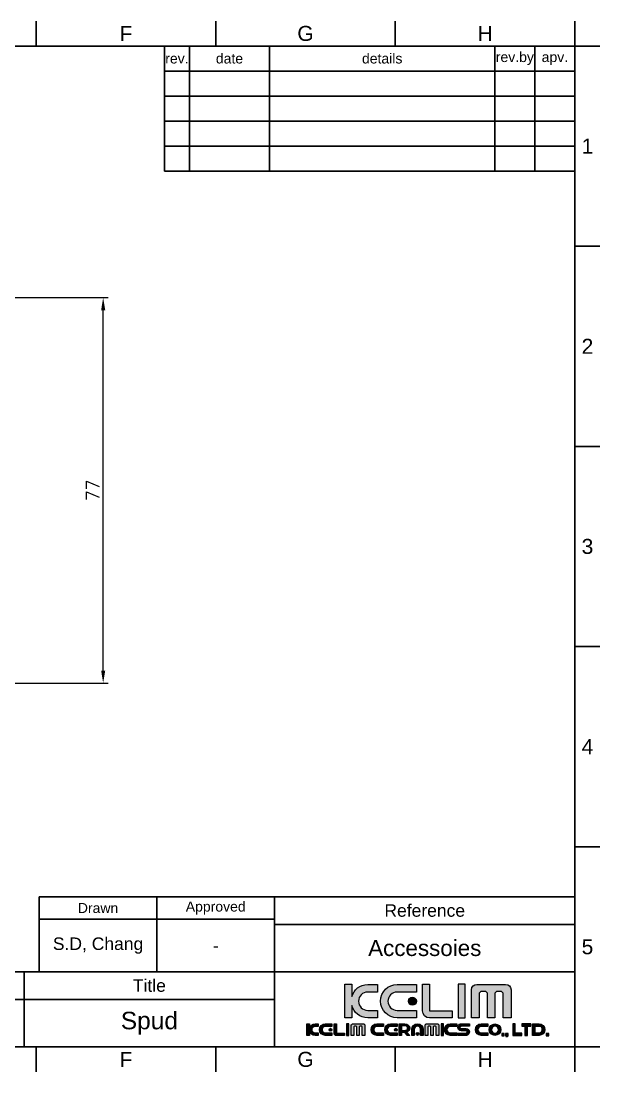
# Model space of a CAD drawing. Header units: millimetres. Extents: x 2448 to 4464, y 45 to 865.
# Drawn here: x 2629.2 to 2744.8, y 45 to 255 of the extents above; entities that cross this region are included whole.
import ezdxf

# ---------------------------------------------------------------- set-up
doc = ezdxf.new("R2010")
doc.units = ezdxf.units.MM
doc.header["$LTSCALE"] = 0.1
doc.linetypes.add('CENTERX2', pattern=[101.6, 63.5, -12.7, 12.7, -12.7])
for name, color, linetype in [('DIM', 3, 'Continuous'), ('FORM', 7, 'Continuous'), ('TEXT', 2, 'Continuous')]:
    doc.layers.add(name, color=color, linetype=linetype)
doc.styles.add('ROMANS', font='romans')
doc.styles.get("Standard").update_dxf_attribs({"font": 'arial_0.ttf'})

msp = doc.modelspace()

# ---------------------------------------------------------------- hatches: boundary and pattern name
at = {"layer": 'TEXT'}
h = msp.add_hatch(color=2, dxfattribs=at)
h.dxf.hatch_style = 2
edge = h.paths.add_edge_path()
edge.add_spline(control_points=[(2700.37, 57.36), (2700.37, 57.36), (2698.44, 57.36), (2698.44, 57.36), (2697.42, 57.36), (2696.61, 58.18), (2696.61, 59.19), (2696.61, 60.2), (2697.42, 61.02), (2698.44, 61.02), (2698.44, 61.02), (2700.37, 61.02), (2700.37, 61.02), (2700.37, 61.02), (2700.37, 62.54), (2700.37, 62.54), (2700.37, 62.54), (2698.46, 62.54), (2698.46, 62.54), (2696.93, 62.54), (2695.65, 61.51), (2695.26, 60.11), (2695.26, 60.11), (2695.26, 62.58), (2695.26, 62.58), (2695.26, 62.58), (2693.85, 62.58), (2693.85, 62.58), (2693.85, 62.58), (2693.85, 55.85), (2693.85, 55.85), (2693.85, 55.85), (2695.26, 55.85), (2695.26, 55.85), (2695.26, 55.85), (2695.26, 58.32), (2695.26, 58.32), (2695.65, 56.92), (2696.93, 55.89), (2698.46, 55.89), (2698.46, 55.89), (2700.37, 55.89), (2700.37, 55.89), (2700.37, 55.89), (2700.37, 57.36), (2700.37, 57.36)], knot_values=[0, 0, 0, 0, 1, 1, 1, 2, 2, 2, 3, 3, 3, 4, 4, 4, 5, 5, 5, 6, 6, 6, 7, 7, 7, 8, 8, 8, 9, 9, 9, 10, 10, 10, 11, 11, 11, 12, 12, 12, 13, 13, 13, 14, 14, 14, 15, 15, 15, 15], degree=3, periodic=0)
h = msp.add_hatch(color=256, dxfattribs=at)
h.dxf.hatch_style = 2
edge = h.paths.add_edge_path()
edge.add_spline(control_points=[(2704.35, 55.89), (2704.35, 55.89), (2708.19, 55.89), (2708.19, 55.89), (2708.19, 55.89), (2708.19, 57.36), (2708.19, 57.36), (2708.19, 57.36), (2704.33, 57.36), (2704.33, 57.36), (2703.31, 57.36), (2702.49, 58.18), (2702.49, 59.19), (2702.49, 60.2), (2703.31, 61.02), (2704.33, 61.02), (2704.33, 61.02), (2708.19, 61.02), (2708.19, 61.02), (2708.19, 61.02), (2708.19, 62.54), (2708.19, 62.54), (2708.19, 62.54), (2704.35, 62.54), (2704.35, 62.54), (2702.51, 62.54), (2701.03, 61.05), (2701.03, 59.22), (2701.03, 57.38), (2702.51, 55.89), (2704.35, 55.89)], knot_values=[0, 0, 0, 0, 1, 1, 1, 2, 2, 2, 3, 3, 3, 4, 4, 4, 5, 5, 5, 6, 6, 6, 7, 7, 7, 8, 8, 8, 9, 9, 9, 10, 10, 10, 10], degree=3, periodic=0)
h = msp.add_hatch(color=2, dxfattribs=at)
h.dxf.hatch_style = 2
edge = h.paths.add_edge_path()
edge.add_spline(control_points=[(2710.79, 55.84), (2710.79, 55.84), (2715.33, 55.84), (2715.33, 55.84), (2715.33, 55.84), (2715.33, 57.26), (2715.33, 57.26), (2715.33, 57.26), (2710.8, 57.26), (2710.8, 57.26), (2710.8, 57.26), (2710.8, 57.24), (2710.8, 57.24), (2710.8, 57.24), (2710.8, 62.58), (2710.8, 62.58), (2710.8, 62.58), (2709.38, 62.58), (2709.38, 62.58), (2709.38, 62.58), (2709.38, 57.26), (2709.38, 57.26), (2709.38, 57.26), (2709.38, 57.26), (2709.38, 57.26), (2709.38, 56.48), (2710.02, 55.84), (2710.8, 55.84), (2710.8, 55.84), (2710.79, 55.84), (2710.79, 55.84)], knot_values=[0, 0, 0, 0, 1, 1, 1, 2, 2, 2, 3, 3, 3, 4, 4, 4, 5, 5, 5, 6, 6, 6, 7, 7, 7, 8, 8, 8, 9, 9, 9, 10, 10, 10, 10], degree=3, periodic=0)
h = msp.add_hatch(color=2, dxfattribs=at)
h.dxf.hatch_style = 2
h.paths.add_polyline_path([(2717.92, 62.58), (2716.51, 62.58), (2716.51, 55.85), (2717.92, 55.85)])
h = msp.add_hatch(color=2, dxfattribs=at)
h.dxf.hatch_style = 2
edge = h.paths.add_edge_path()
edge.add_spline(control_points=[(2726, 62.55), (2726, 62.55), (2720.24, 62.55), (2720.24, 62.55), (2719.65, 62.55), (2719.17, 62.08), (2719.17, 61.49), (2719.17, 61.49), (2719.17, 55.86), (2719.17, 55.86), (2719.17, 55.86), (2720.7, 55.86), (2720.7, 55.86), (2720.7, 55.86), (2720.7, 60.79), (2720.7, 60.79), (2720.7, 60.79), (2721.02, 61.11), (2721.02, 61.11), (2721.02, 61.11), (2722.04, 61.11), (2722.04, 61.11), (2722.04, 61.11), (2722.36, 60.79), (2722.36, 60.79), (2722.36, 60.79), (2722.36, 55.86), (2722.36, 55.86), (2722.36, 55.86), (2723.84, 55.86), (2723.84, 55.86), (2723.84, 55.86), (2723.84, 60.79), (2723.84, 60.79), (2723.84, 60.79), (2724.16, 61.11), (2724.16, 61.11), (2724.16, 61.11), (2725.18, 61.11), (2725.18, 61.11), (2725.18, 61.11), (2725.5, 60.79), (2725.5, 60.79), (2725.5, 60.79), (2725.5, 55.86), (2725.5, 55.86), (2725.5, 55.86), (2727.07, 55.86), (2727.07, 55.86), (2727.07, 55.86), (2727.07, 61.49), (2727.07, 61.49), (2727.07, 62.08), (2726.59, 62.55), (2726, 62.55)], knot_values=[0, 0, 0, 0, 1, 1, 1, 2, 2, 2, 3, 3, 3, 4, 4, 4, 5, 5, 5, 6, 6, 6, 7, 7, 7, 8, 8, 8, 9, 9, 9, 10, 10, 10, 11, 11, 11, 12, 12, 12, 13, 13, 13, 14, 14, 14, 15, 15, 15, 16, 16, 16, 17, 17, 17, 18, 18, 18, 18], degree=3, periodic=0)
h = msp.add_hatch(color=2, dxfattribs=at)
h.dxf.hatch_style = 2
edge = h.paths.add_edge_path()
edge.add_spline(control_points=[(2706.57, 59.19), (2706.57, 58.75), (2706.93, 58.39), (2707.37, 58.39), (2707.81, 58.39), (2708.17, 58.75), (2708.17, 59.19), (2708.17, 59.63), (2707.81, 59.99), (2707.37, 59.99), (2706.93, 59.99), (2706.57, 59.63), (2706.57, 59.19)], knot_values=[0, 0, 0, 0, 1, 1, 1, 2, 2, 2, 3, 3, 3, 4, 4, 4, 4], degree=3, periodic=0)
h = msp.add_hatch(color=2, dxfattribs=at)
h.dxf.hatch_style = 2
edge = h.paths.add_edge_path()
edge.add_spline(control_points=[(2686.8, 53.81), (2686.8, 53.81), (2686.8, 54.68), (2686.8, 54.68), (2686.8, 54.68), (2686.31, 54.68), (2686.31, 54.68), (2686.31, 54.68), (2686.31, 52.33), (2686.31, 52.33), (2686.31, 52.33), (2686.8, 52.33), (2686.8, 52.33), (2686.8, 52.33), (2686.8, 53.2), (2686.8, 53.2), (2686.93, 52.71), (2687.38, 52.35), (2687.92, 52.35), (2687.92, 52.35), (2688.58, 52.35), (2688.58, 52.35), (2688.58, 52.35), (2688.58, 52.86), (2688.58, 52.86), (2688.58, 52.86), (2687.91, 52.86), (2687.91, 52.86), (2687.55, 52.86), (2687.27, 53.14), (2687.27, 53.5), (2687.27, 53.85), (2687.55, 54.13), (2687.91, 54.13), (2687.91, 54.13), (2688.58, 54.13), (2688.58, 54.13), (2688.58, 54.13), (2688.58, 54.66), (2688.58, 54.66), (2688.58, 54.66), (2687.92, 54.66), (2687.92, 54.66), (2687.38, 54.66), (2686.93, 54.3), (2686.8, 53.81)], knot_values=[0, 0, 0, 0, 1, 1, 1, 2, 2, 2, 3, 3, 3, 4, 4, 4, 5, 5, 5, 6, 6, 6, 7, 7, 7, 8, 8, 8, 9, 9, 9, 10, 10, 10, 11, 11, 11, 12, 12, 12, 13, 13, 13, 14, 14, 14, 15, 15, 15, 15], degree=3, periodic=0)
h = msp.add_hatch(color=2, dxfattribs=at)
h.dxf.hatch_style = 2
edge = h.paths.add_edge_path()
edge.add_spline(control_points=[(2688.81, 53.5), (2688.81, 52.87), (2689.33, 52.35), (2689.97, 52.35), (2689.97, 52.35), (2691.31, 52.35), (2691.31, 52.35), (2691.31, 52.35), (2691.31, 52.86), (2691.31, 52.86), (2691.31, 52.86), (2689.96, 52.86), (2689.96, 52.86), (2689.61, 52.86), (2689.32, 53.14), (2689.32, 53.5), (2689.32, 53.85), (2689.61, 54.13), (2689.96, 54.13), (2689.96, 54.13), (2691.31, 54.13), (2691.31, 54.13), (2691.31, 54.13), (2691.31, 54.66), (2691.31, 54.66), (2691.31, 54.66), (2689.97, 54.66), (2689.97, 54.66), (2689.33, 54.66), (2688.81, 54.15), (2688.81, 53.5)], knot_values=[0, 0, 0, 0, 1, 1, 1, 2, 2, 2, 3, 3, 3, 4, 4, 4, 5, 5, 5, 6, 6, 6, 7, 7, 7, 8, 8, 8, 9, 9, 9, 10, 10, 10, 10], degree=3, periodic=0)
h = msp.add_hatch(color=2, dxfattribs=at)
h.dxf.hatch_style = 2
edge = h.paths.add_edge_path()
edge.add_spline(control_points=[(2692.22, 52.82), (2692.22, 52.82), (2692.22, 54.68), (2692.22, 54.68), (2692.22, 54.68), (2691.72, 54.68), (2691.72, 54.68), (2691.72, 54.68), (2691.72, 52.82), (2691.72, 52.82), (2691.72, 52.82), (2691.72, 52.82), (2691.72, 52.82), (2691.72, 52.55), (2691.94, 52.33), (2692.22, 52.33), (2692.22, 52.33), (2692.22, 52.33), (2692.22, 52.33), (2692.22, 52.33), (2693.8, 52.33), (2693.8, 52.33), (2693.8, 52.33), (2693.8, 52.82), (2693.8, 52.82), (2693.8, 52.82), (2692.22, 52.82), (2692.22, 52.82), (2692.22, 52.82), (2692.22, 52.82), (2692.22, 52.82)], knot_values=[0, 0, 0, 0, 1, 1, 1, 2, 2, 2, 3, 3, 3, 4, 4, 4, 5, 5, 5, 6, 6, 6, 7, 7, 7, 8, 8, 8, 9, 9, 9, 10, 10, 10, 10], degree=3, periodic=0)
h = msp.add_hatch(color=2, dxfattribs=at)
h.dxf.hatch_style = 2
h.paths.add_polyline_path([(2694.21, 52.33), (2694.7, 52.33), (2694.7, 54.68), (2694.21, 54.68)])
h = msp.add_hatch(color=2, dxfattribs=at)
h.dxf.hatch_style = 2
edge = h.paths.add_edge_path()
edge.add_spline(control_points=[(2697.52, 54.67), (2697.52, 54.67), (2695.51, 54.67), (2695.51, 54.67), (2695.31, 54.67), (2695.14, 54.5), (2695.14, 54.3), (2695.14, 54.3), (2695.14, 52.33), (2695.14, 52.33), (2695.14, 52.33), (2695.67, 52.33), (2695.67, 52.33), (2695.67, 52.33), (2695.67, 54.05), (2695.67, 54.05), (2695.67, 54.05), (2695.78, 54.17), (2695.78, 54.17), (2695.78, 54.17), (2696.14, 54.17), (2696.14, 54.17), (2696.14, 54.17), (2696.25, 54.05), (2696.25, 54.05), (2696.25, 54.05), (2696.25, 52.33), (2696.25, 52.33), (2696.25, 52.33), (2696.77, 52.33), (2696.77, 52.33), (2696.77, 52.33), (2696.77, 54.05), (2696.77, 54.05), (2696.77, 54.05), (2696.88, 54.17), (2696.88, 54.17), (2696.88, 54.17), (2697.24, 54.17), (2697.24, 54.17), (2697.24, 54.17), (2697.35, 54.05), (2697.35, 54.05), (2697.35, 54.05), (2697.35, 52.33), (2697.35, 52.33), (2697.35, 52.33), (2697.89, 52.33), (2697.89, 52.33), (2697.89, 52.33), (2697.89, 54.3), (2697.89, 54.3), (2697.89, 54.5), (2697.72, 54.67), (2697.52, 54.67)], knot_values=[0, 0, 0, 0, 1, 1, 1, 2, 2, 2, 3, 3, 3, 4, 4, 4, 5, 5, 5, 6, 6, 6, 7, 7, 7, 8, 8, 8, 9, 9, 9, 10, 10, 10, 11, 11, 11, 12, 12, 12, 13, 13, 13, 14, 14, 14, 15, 15, 15, 16, 16, 16, 17, 17, 17, 18, 18, 18, 18], degree=3, periodic=0)
h = msp.add_hatch(color=2, dxfattribs=at)
h.dxf.hatch_style = 2
edge = h.paths.add_edge_path()
edge.add_spline(control_points=[(2699.12, 53.5), (2699.12, 52.87), (2699.64, 52.35), (2700.28, 52.35), (2700.28, 52.35), (2701.62, 52.35), (2701.62, 52.35), (2701.62, 52.35), (2701.62, 52.86), (2701.62, 52.86), (2701.62, 52.86), (2700.27, 52.86), (2700.27, 52.86), (2699.92, 52.86), (2699.64, 53.14), (2699.64, 53.5), (2699.64, 53.85), (2699.92, 54.13), (2700.27, 54.13), (2700.27, 54.13), (2701.62, 54.13), (2701.62, 54.13), (2701.62, 54.13), (2701.62, 54.66), (2701.62, 54.66), (2701.62, 54.66), (2700.28, 54.66), (2700.28, 54.66), (2699.64, 54.66), (2699.12, 54.15), (2699.12, 53.5)], knot_values=[0, 0, 0, 0, 1, 1, 1, 2, 2, 2, 3, 3, 3, 4, 4, 4, 5, 5, 5, 6, 6, 6, 7, 7, 7, 8, 8, 8, 9, 9, 9, 10, 10, 10, 10], degree=3, periodic=0)
h = msp.add_hatch(color=2, dxfattribs=at)
h.dxf.hatch_style = 2
edge = h.paths.add_edge_path()
edge.add_spline(control_points=[(2701.85, 53.5), (2701.85, 52.87), (2702.37, 52.35), (2703.01, 52.35), (2703.01, 52.35), (2704.35, 52.35), (2704.35, 52.35), (2704.35, 52.35), (2704.35, 52.86), (2704.35, 52.86), (2704.35, 52.86), (2703, 52.86), (2703, 52.86), (2702.65, 52.86), (2702.36, 53.14), (2702.36, 53.5), (2702.36, 53.85), (2702.65, 54.13), (2703, 54.13), (2703, 54.13), (2704.35, 54.13), (2704.35, 54.13), (2704.35, 54.13), (2704.35, 54.66), (2704.35, 54.66), (2704.35, 54.66), (2703.01, 54.66), (2703.01, 54.66), (2702.37, 54.66), (2701.85, 54.15), (2701.85, 53.5)], knot_values=[0, 0, 0, 0, 1, 1, 1, 2, 2, 2, 3, 3, 3, 4, 4, 4, 5, 5, 5, 6, 6, 6, 7, 7, 7, 8, 8, 8, 9, 9, 9, 10, 10, 10, 10], degree=3, periodic=0)
h = msp.add_hatch(color=2, dxfattribs=at)
h.dxf.hatch_style = 2
edge = h.paths.add_edge_path()
edge.add_spline(control_points=[(2706.84, 53.81), (2706.84, 54.29), (2706.4, 54.68), (2705.86, 54.68), (2705.86, 54.68), (2705.22, 54.68), (2705.22, 54.68), (2705.22, 54.68), (2704.73, 54.68), (2704.73, 54.68), (2704.73, 54.68), (2704.73, 54.3), (2704.73, 54.3), (2704.73, 54.3), (2704.73, 53.34), (2704.73, 53.34), (2704.73, 53.34), (2704.73, 52.95), (2704.73, 52.95), (2704.73, 52.95), (2704.73, 52.33), (2704.73, 52.33), (2704.73, 52.33), (2705.22, 52.33), (2705.22, 52.33), (2705.22, 52.33), (2705.22, 52.95), (2705.22, 52.95), (2705.22, 52.95), (2705.82, 52.95), (2705.82, 52.95), (2705.82, 52.95), (2706.34, 52.33), (2706.34, 52.33), (2706.34, 52.33), (2706.84, 52.33), (2706.84, 52.33), (2706.84, 52.33), (2706.25, 53.02), (2706.25, 53.02), (2706.6, 53.15), (2706.84, 53.46), (2706.84, 53.81)], knot_values=[0, 0, 0, 0, 1, 1, 1, 2, 2, 2, 3, 3, 3, 4, 4, 4, 5, 5, 5, 6, 6, 6, 7, 7, 7, 8, 8, 8, 9, 9, 9, 10, 10, 10, 11, 11, 11, 12, 12, 12, 13, 13, 13, 14, 14, 14, 14], degree=3, periodic=0)
edge = h.paths.add_edge_path()
edge.add_spline(control_points=[(2705.87, 53.34), (2705.87, 53.34), (2705.22, 53.34), (2705.22, 53.34), (2705.22, 53.34), (2705.22, 54.3), (2705.22, 54.3), (2705.22, 54.3), (2705.87, 54.3), (2705.87, 54.3), (2706.17, 54.3), (2706.41, 54.08), (2706.41, 53.82), (2706.41, 53.56), (2706.17, 53.34), (2705.87, 53.34)], knot_values=[0, 0, 0, 0, 1, 1, 1, 2, 2, 2, 3, 3, 3, 4, 4, 4, 5, 5, 5, 5], degree=3, periodic=0)
h = msp.add_hatch(color=2, dxfattribs=at)
h.dxf.hatch_style = 2
edge = h.paths.add_edge_path()
edge.add_spline(control_points=[(2708.39, 54.66), (2707.76, 54.66), (2707.24, 54.18), (2707.24, 53.59), (2707.24, 53.59), (2707.24, 52.35), (2707.24, 52.35), (2707.24, 52.35), (2707.75, 52.35), (2707.75, 52.35), (2707.75, 52.35), (2707.75, 53.6), (2707.75, 53.6), (2707.75, 53.92), (2708.03, 54.19), (2708.39, 54.19), (2708.74, 54.19), (2709.02, 53.92), (2709.02, 53.6), (2709.02, 53.6), (2709.02, 52.35), (2709.02, 52.35), (2709.02, 52.35), (2709.55, 52.35), (2709.55, 52.35), (2709.55, 52.35), (2709.55, 53.59), (2709.55, 53.59), (2709.55, 54.18), (2709.04, 54.66), (2708.39, 54.66)], knot_values=[0, 0, 0, 0, 1, 1, 1, 2, 2, 2, 3, 3, 3, 4, 4, 4, 5, 5, 5, 6, 6, 6, 7, 7, 7, 8, 8, 8, 9, 9, 9, 10, 10, 10, 10], degree=3, periodic=0)
h = msp.add_hatch(color=2, dxfattribs=at)
h.dxf.hatch_style = 2
edge = h.paths.add_edge_path()
edge.add_spline(control_points=[(2712.29, 54.67), (2712.29, 54.67), (2710.29, 54.67), (2710.29, 54.67), (2710.08, 54.67), (2709.91, 54.5), (2709.91, 54.3), (2709.91, 54.3), (2709.91, 52.33), (2709.91, 52.33), (2709.91, 52.33), (2710.45, 52.33), (2710.45, 52.33), (2710.45, 52.33), (2710.45, 54.05), (2710.45, 54.05), (2710.45, 54.05), (2710.56, 54.17), (2710.56, 54.17), (2710.56, 54.17), (2710.92, 54.17), (2710.92, 54.17), (2710.92, 54.17), (2711.03, 54.05), (2711.03, 54.05), (2711.03, 54.05), (2711.03, 52.33), (2711.03, 52.33), (2711.03, 52.33), (2711.54, 52.33), (2711.54, 52.33), (2711.54, 52.33), (2711.54, 54.05), (2711.54, 54.05), (2711.54, 54.05), (2711.65, 54.17), (2711.65, 54.17), (2711.65, 54.17), (2712.01, 54.17), (2712.01, 54.17), (2712.01, 54.17), (2712.12, 54.05), (2712.12, 54.05), (2712.12, 54.05), (2712.12, 52.33), (2712.12, 52.33), (2712.12, 52.33), (2712.67, 52.33), (2712.67, 52.33), (2712.67, 52.33), (2712.67, 54.3), (2712.67, 54.3), (2712.67, 54.5), (2712.5, 54.67), (2712.29, 54.67)], knot_values=[0, 0, 0, 0, 1, 1, 1, 2, 2, 2, 3, 3, 3, 4, 4, 4, 5, 5, 5, 6, 6, 6, 7, 7, 7, 8, 8, 8, 9, 9, 9, 10, 10, 10, 11, 11, 11, 12, 12, 12, 13, 13, 13, 14, 14, 14, 15, 15, 15, 16, 16, 16, 17, 17, 17, 18, 18, 18, 18], degree=3, periodic=0)
h = msp.add_hatch(color=2, dxfattribs=at)
h.dxf.hatch_style = 2
h.paths.add_polyline_path([(2713.1, 52.33), (2713.59, 52.33), (2713.59, 54.68), (2713.1, 54.68)])
h = msp.add_hatch(color=2, dxfattribs=at)
h.dxf.hatch_style = 2
edge = h.paths.add_edge_path()
edge.add_spline(control_points=[(2713.73, 53.5), (2713.73, 52.87), (2714.25, 52.35), (2714.89, 52.35), (2714.89, 52.35), (2716.23, 52.35), (2716.23, 52.35), (2716.23, 52.35), (2716.23, 52.86), (2716.23, 52.86), (2716.23, 52.86), (2714.88, 52.86), (2714.88, 52.86), (2714.53, 52.86), (2714.25, 53.14), (2714.25, 53.5), (2714.25, 53.85), (2714.53, 54.13), (2714.88, 54.13), (2714.88, 54.13), (2716.23, 54.13), (2716.23, 54.13), (2716.23, 54.13), (2716.23, 54.66), (2716.23, 54.66), (2716.23, 54.66), (2714.89, 54.66), (2714.89, 54.66), (2714.25, 54.66), (2713.73, 54.15), (2713.73, 53.5)], knot_values=[0, 0, 0, 0, 1, 1, 1, 2, 2, 2, 3, 3, 3, 4, 4, 4, 5, 5, 5, 6, 6, 6, 7, 7, 7, 8, 8, 8, 9, 9, 9, 10, 10, 10, 10], degree=3, periodic=0)
h = msp.add_hatch(color=2, dxfattribs=at)
h.dxf.hatch_style = 2
edge = h.paths.add_edge_path()
edge.add_spline(control_points=[(2716.48, 53.95), (2716.48, 53.23), (2717.21, 53.29), (2717.21, 53.29), (2717.21, 53.29), (2717.23, 53.29), (2717.23, 53.29), (2717.23, 53.29), (2718.02, 53.29), (2718.02, 53.29), (2718.02, 53.29), (2718.16, 53.29), (2718.16, 53.29), (2718.16, 53.29), (2718.35, 53.26), (2718.35, 53.08), (2718.35, 52.89), (2718.22, 52.82), (2718.16, 52.82), (2718.16, 52.82), (2716.48, 52.82), (2716.48, 52.82), (2716.48, 52.82), (2716.48, 52.35), (2716.48, 52.35), (2716.48, 52.35), (2718.15, 52.35), (2718.15, 52.35), (2718.15, 52.35), (2718.76, 52.35), (2718.76, 53.06), (2718.76, 53.78), (2718.03, 53.72), (2718.03, 53.72), (2718.03, 53.72), (2718.02, 53.72), (2718.02, 53.72), (2718.02, 53.72), (2717.23, 53.72), (2717.23, 53.72), (2717.23, 53.72), (2717.09, 53.72), (2717.09, 53.72), (2717.09, 53.72), (2716.9, 53.75), (2716.9, 53.93), (2716.9, 54.12), (2717.02, 54.19), (2717.09, 54.19), (2717.09, 54.19), (2718.76, 54.19), (2718.76, 54.19), (2718.76, 54.19), (2718.76, 54.66), (2718.76, 54.66), (2718.76, 54.66), (2717.1, 54.66), (2717.1, 54.66), (2717.1, 54.66), (2716.48, 54.66), (2716.48, 53.95)], knot_values=[0, 0, 0, 0, 1, 1, 1, 2, 2, 2, 3, 3, 3, 4, 4, 4, 5, 5, 5, 6, 6, 6, 7, 7, 7, 8, 8, 8, 9, 9, 9, 10, 10, 10, 11, 11, 11, 12, 12, 12, 13, 13, 13, 14, 14, 14, 15, 15, 15, 16, 16, 16, 17, 17, 17, 18, 18, 18, 19, 19, 19, 20, 20, 20, 20], degree=3, periodic=0)
h = msp.add_hatch(color=2, dxfattribs=at)
h.dxf.hatch_style = 2
edge = h.paths.add_edge_path()
edge.add_spline(control_points=[(2719.96, 53.5), (2719.96, 52.87), (2720.47, 52.35), (2721.11, 52.35), (2721.11, 52.35), (2722.45, 52.35), (2722.45, 52.35), (2722.45, 52.35), (2722.45, 52.86), (2722.45, 52.86), (2722.45, 52.86), (2721.11, 52.86), (2721.11, 52.86), (2720.75, 52.86), (2720.47, 53.14), (2720.47, 53.5), (2720.47, 53.85), (2720.75, 54.13), (2721.11, 54.13), (2721.11, 54.13), (2722.45, 54.13), (2722.45, 54.13), (2722.45, 54.13), (2722.45, 54.66), (2722.45, 54.66), (2722.45, 54.66), (2721.11, 54.66), (2721.11, 54.66), (2720.47, 54.66), (2719.96, 54.15), (2719.96, 53.5)], knot_values=[0, 0, 0, 0, 1, 1, 1, 2, 2, 2, 3, 3, 3, 4, 4, 4, 5, 5, 5, 6, 6, 6, 7, 7, 7, 8, 8, 8, 9, 9, 9, 10, 10, 10, 10], degree=3, periodic=0)
h = msp.add_hatch(color=2, dxfattribs=at)
h.dxf.hatch_style = 2
edge = h.paths.add_edge_path()
edge.add_spline(control_points=[(2723.87, 54.66), (2723.23, 54.66), (2722.71, 54.14), (2722.71, 53.5), (2722.71, 52.87), (2723.23, 52.35), (2723.87, 52.35), (2724.51, 52.35), (2725.03, 52.87), (2725.03, 53.5), (2725.03, 54.14), (2724.51, 54.66), (2723.87, 54.66)], knot_values=[0, 0, 0, 0, 1, 1, 1, 2, 2, 2, 3, 3, 3, 4, 4, 4, 4], degree=3, periodic=0)
edge = h.paths.add_edge_path()
edge.add_spline(control_points=[(2723.87, 52.8), (2723.48, 52.8), (2723.16, 53.11), (2723.16, 53.5), (2723.16, 53.9), (2723.48, 54.21), (2723.87, 54.21), (2724.26, 54.21), (2724.58, 53.9), (2724.58, 53.5), (2724.58, 53.11), (2724.26, 52.8), (2723.87, 52.8)], knot_values=[0, 0, 0, 0, 1, 1, 1, 2, 2, 2, 3, 3, 3, 4, 4, 4, 4], degree=3, periodic=0)
h = msp.add_hatch(color=2, dxfattribs=at)
h.dxf.hatch_style = 2
h.paths.add_polyline_path([(2727.92, 54.68), (2727.42, 54.68), (2727.42, 52.82), (2727.42, 52.33), (2727.92, 52.33), (2729.24, 52.33), (2729.24, 52.82), (2727.92, 52.82)])
h = msp.add_hatch(color=2, dxfattribs=at)
h.dxf.hatch_style = 2
h.paths.add_polyline_path([(2729.86, 54.68), (2729.2, 54.68), (2729.2, 54.19), (2729.86, 54.19), (2729.86, 52.33), (2730.35, 52.33), (2730.35, 54.19), (2731.02, 54.19), (2731.02, 54.68), (2730.35, 54.68)])
h = msp.add_hatch(color=2, dxfattribs=at)
h.dxf.hatch_style = 2
edge = h.paths.add_edge_path()
edge.add_spline(control_points=[(2732.67, 54.67), (2732.67, 54.67), (2731.33, 54.67), (2731.33, 54.67), (2731.33, 54.67), (2731.33, 52.35), (2731.33, 52.35), (2731.33, 52.35), (2732.67, 52.35), (2732.67, 52.35), (2733.31, 52.35), (2733.83, 52.87), (2733.83, 53.51), (2733.83, 54.15), (2733.31, 54.67), (2732.67, 54.67)], knot_values=[0, 0, 0, 0, 1, 1, 1, 2, 2, 2, 3, 3, 3, 4, 4, 4, 5, 5, 5, 5], degree=3, periodic=0)
edge = h.paths.add_edge_path()
edge.add_spline(control_points=[(2732.68, 52.88), (2732.68, 52.88), (2731.83, 52.88), (2731.83, 52.88), (2731.83, 52.88), (2731.83, 54.16), (2731.83, 54.16), (2731.83, 54.16), (2732.68, 54.16), (2732.68, 54.16), (2733.03, 54.16), (2733.32, 53.87), (2733.32, 53.52), (2733.32, 53.17), (2733.03, 52.88), (2732.68, 52.88)], knot_values=[0, 0, 0, 0, 1, 1, 1, 2, 2, 2, 3, 3, 3, 4, 4, 4, 5, 5, 5, 5], degree=3, periodic=0)
h = msp.add_hatch(color=2, dxfattribs=at)
h.dxf.hatch_style = 2
edge = h.paths.add_edge_path()
edge.add_spline(control_points=[(2690.74, 53.5), (2690.74, 53.34), (2690.87, 53.22), (2691.02, 53.22), (2691.18, 53.22), (2691.3, 53.34), (2691.3, 53.5), (2691.3, 53.65), (2691.18, 53.77), (2691.02, 53.77), (2690.87, 53.77), (2690.74, 53.65), (2690.74, 53.5)], knot_values=[0, 0, 0, 0, 1, 1, 1, 2, 2, 2, 3, 3, 3, 4, 4, 4, 4], degree=3, periodic=0)
h = msp.add_hatch(color=2, dxfattribs=at)
h.dxf.hatch_style = 2
edge = h.paths.add_edge_path()
edge.add_spline(control_points=[(2703.79, 53.5), (2703.79, 53.34), (2703.91, 53.22), (2704.06, 53.22), (2704.22, 53.22), (2704.34, 53.34), (2704.34, 53.5), (2704.34, 53.65), (2704.22, 53.77), (2704.06, 53.77), (2703.91, 53.77), (2703.79, 53.65), (2703.79, 53.5)], knot_values=[0, 0, 0, 0, 1, 1, 1, 2, 2, 2, 3, 3, 3, 4, 4, 4, 4], degree=3, periodic=0)
h = msp.add_hatch(color=2, dxfattribs=at)
h.dxf.hatch_style = 2
edge = h.paths.add_edge_path()
edge.add_spline(control_points=[(2708.4, 52.92), (2708.25, 52.92), (2708.12, 52.8), (2708.12, 52.64), (2708.12, 52.49), (2708.25, 52.36), (2708.4, 52.36), (2708.56, 52.36), (2708.68, 52.49), (2708.68, 52.64), (2708.68, 52.8), (2708.56, 52.92), (2708.4, 52.92)], knot_values=[0, 0, 0, 0, 1, 1, 1, 2, 2, 2, 3, 3, 3, 4, 4, 4, 4], degree=3, periodic=0)
h = msp.add_hatch(color=2, dxfattribs=at)
h.dxf.hatch_style = 2
h.paths.add_polyline_path([(2725.22, 52.26), (2725.73, 52.26), (2725.73, 52.77), (2725.22, 52.77)])
h = msp.add_hatch(color=2, dxfattribs=at)
h.dxf.hatch_style = 2
h.paths.add_polyline_path([(2725.96, 52.26), (2726.17, 52.26), (2726.03, 52.13), (2726.33, 52.13), (2726.48, 52.26), (2726.48, 52.77), (2725.96, 52.77)])
h = msp.add_hatch(color=2, dxfattribs=at)
h.dxf.hatch_style = 2
h.paths.add_polyline_path([(2734.1, 52.26), (2734.61, 52.26), (2734.61, 52.77), (2734.1, 52.77)])

# ---------------------------------------------------------------- linework, layer by layer
for p, q in [((2657.84, 250.05), (2657.84, 225.05)), ((2657.84, 225.05), (2739.84, 225.05)), ((2632.84, 80.05), (2632.84, 65.05))]:
    msp.add_line(p, q)
at = {"layer": 'DIM', "lineweight": 13}
for p, q in [((2601.27, 199.77), (2646.61, 199.77)), ((2645.61, 125.27), (2645.61, 197.27)), ((2582.27, 122.77), (2646.61, 122.77))]:
    msp.add_line(p, q, dxfattribs=at)
at = {"layer": 'DIM'}
for points in [[(2645.2, 197.27), (2646.03, 197.27), (2645.61, 199.77)], [(2645.2, 125.27), (2646.03, 125.27), (2645.61, 122.77)]]:
    msp.add_solid(points, dxfattribs=at)
at = {"layer": 'FORM'}
for p, q in [((2632.21, 250.05), (2632.21, 255.05)), ((2668.09, 250.05), (2668.09, 255.05)), ((2703.96, 250.05), (2703.96, 255.05)), ((2739.84, 250.05), (2739.84, 255.05)), ((2739.84, 250.05), (2452.84, 250.05)), ((2662.84, 250.05), (2662.84, 225.05)), ((2678.84, 250.05), (2678.84, 225.05)), ((2694.84, 250.05), (2709.84, 250.05)), ((2724.84, 250.05), (2709.84, 250.05)), ((2723.84, 250.05), (2723.84, 225.05)), ((2731.84, 250.05), (2731.84, 225.05)), ((2739.84, 50.05), (2739.84, 250.05)), ((2739.84, 250.05), (2744.84, 250.05)), ((2739.84, 245.05), (2657.84, 245.05)), ((2739.84, 240.05), (2657.84, 240.05)), ((2739.84, 235.05), (2657.84, 235.05)), ((2739.84, 230.05), (2657.84, 230.05)), ((2739.84, 210.05), (2744.84, 210.05)), ((2739.84, 170.05), (2744.84, 170.05)), ((2739.84, 130.05), (2744.84, 130.05)), ((2739.84, 90.05), (2744.84, 90.05)), ((2632.84, 80.05), (2739.84, 80.05)), ((2656.34, 65.05), (2656.34, 80.05)), ((2679.84, 65.05), (2679.84, 80.05)), ((2679.84, 75.55), (2632.84, 75.55)), ((2679.84, 74.55), (2739.84, 74.55)), ((2539.84, 65.05), (2739.84, 65.05)), ((2629.84, 50.05), (2629.84, 65.05)), ((2679.84, 50.05), (2679.84, 65.05)), ((2539.84, 59.55), (2679.84, 59.55)), ((2452.84, 50.05), (2739.84, 50.05)), ((2632.21, 50.05), (2632.21, 45.05)), ((2668.09, 50.05), (2668.09, 45.05)), ((2703.96, 50.05), (2703.96, 45.05)), ((2739.84, 50.05), (2724.84, 50.05)), ((2739.84, 50.05), (2739.84, 45.05)), ((2739.84, 50.05), (2744.84, 50.05))]:
    msp.add_line(p, q, dxfattribs=at)
for p in [(2668.09, 50.05), (2703.96, 50.05)]:
    msp.add_point(p, dxfattribs=at)
at = {"layer": 'TEXT', "lineweight": 0}
for points in [[(2717.92, 62.58), (2716.51, 62.58), (2716.51, 55.85), (2717.92, 55.85), (2717.92, 62.58)], [(2694.21, 52.33), (2694.7, 52.33), (2694.7, 54.68), (2694.21, 54.68), (2694.21, 52.33)], [(2713.1, 52.33), (2713.59, 52.33), (2713.59, 54.68), (2713.1, 54.68), (2713.1, 52.33)], [(2727.92, 54.68), (2727.42, 54.68), (2727.42, 52.82), (2727.42, 52.33), (2727.92, 52.33), (2729.24, 52.33), (2729.24, 52.82), (2727.92, 52.82), (2727.92, 54.68)], [(2729.86, 54.68), (2729.2, 54.68), (2729.2, 54.19), (2729.86, 54.19), (2729.86, 52.33), (2730.35, 52.33), (2730.35, 54.19), (2731.02, 54.19), (2731.02, 54.68), (2730.35, 54.68), (2729.86, 54.68)], [(2725.22, 52.26), (2725.73, 52.26), (2725.73, 52.77), (2725.22, 52.77), (2725.22, 52.26)], [(2725.96, 52.26), (2726.17, 52.26), (2726.03, 52.13), (2726.33, 52.13), (2726.48, 52.26), (2726.48, 52.77), (2725.96, 52.77), (2725.96, 52.26)], [(2734.1, 52.26), (2734.61, 52.26), (2734.61, 52.77), (2734.1, 52.77), (2734.1, 52.26)]]:
    msp.add_lwpolyline(points, dxfattribs=at)
for points, knots in [([(2700.37, 57.36), (2700.37, 57.36), (2698.44, 57.36), (2698.44, 57.36), (2697.42, 57.36), (2696.61, 58.18), (2696.61, 59.19), (2696.61, 60.2), (2697.42, 61.02), (2698.44, 61.02), (2698.44, 61.02), (2700.37, 61.02), (2700.37, 61.02), (2700.37, 61.02), (2700.37, 62.54), (2700.37, 62.54), (2700.37, 62.54), (2698.46, 62.54), (2698.46, 62.54), (2696.93, 62.54), (2695.65, 61.51), (2695.26, 60.11), (2695.26, 60.11), (2695.26, 62.58), (2695.26, 62.58), (2695.26, 62.58), (2693.85, 62.58), (2693.85, 62.58), (2693.85, 62.58), (2693.85, 55.85), (2693.85, 55.85), (2693.85, 55.85), (2695.26, 55.85), (2695.26, 55.85), (2695.26, 55.85), (2695.26, 58.32), (2695.26, 58.32), (2695.65, 56.92), (2696.93, 55.89), (2698.46, 55.89), (2698.46, 55.89), (2700.37, 55.89), (2700.37, 55.89), (2700.37, 55.89), (2700.37, 57.36), (2700.37, 57.36)], [0, 0, 0, 0, 1, 1, 1, 2, 2, 2, 3, 3, 3, 4, 4, 4, 5, 5, 5, 6, 6, 6, 7, 7, 7, 8, 8, 8, 9, 9, 9, 10, 10, 10, 11, 11, 11, 12, 12, 12, 13, 13, 13, 14, 14, 14, 15, 15, 15, 15]), ([(2704.35, 55.89), (2704.35, 55.89), (2708.19, 55.89), (2708.19, 55.89), (2708.19, 55.89), (2708.19, 57.36), (2708.19, 57.36), (2708.19, 57.36), (2704.33, 57.36), (2704.33, 57.36), (2703.31, 57.36), (2702.49, 58.18), (2702.49, 59.19), (2702.49, 60.2), (2703.31, 61.02), (2704.33, 61.02), (2704.33, 61.02), (2708.19, 61.02), (2708.19, 61.02), (2708.19, 61.02), (2708.19, 62.54), (2708.19, 62.54), (2708.19, 62.54), (2704.35, 62.54), (2704.35, 62.54), (2702.51, 62.54), (2701.03, 61.05), (2701.03, 59.22), (2701.03, 57.38), (2702.51, 55.89), (2704.35, 55.89)], [0, 0, 0, 0, 1, 1, 1, 2, 2, 2, 3, 3, 3, 4, 4, 4, 5, 5, 5, 6, 6, 6, 7, 7, 7, 8, 8, 8, 9, 9, 9, 10, 10, 10, 10]), ([(2710.79, 55.84), (2710.79, 55.84), (2715.33, 55.84), (2715.33, 55.84), (2715.33, 55.84), (2715.33, 57.26), (2715.33, 57.26), (2715.33, 57.26), (2710.8, 57.26), (2710.8, 57.26), (2710.8, 57.26), (2710.8, 57.24), (2710.8, 57.24), (2710.8, 57.24), (2710.8, 62.58), (2710.8, 62.58), (2710.8, 62.58), (2709.38, 62.58), (2709.38, 62.58), (2709.38, 62.58), (2709.38, 57.26), (2709.38, 57.26), (2709.38, 57.26), (2709.38, 57.26), (2709.38, 57.26), (2709.38, 56.48), (2710.02, 55.84), (2710.8, 55.84), (2710.8, 55.84), (2710.79, 55.84), (2710.79, 55.84)], [0, 0, 0, 0, 1, 1, 1, 2, 2, 2, 3, 3, 3, 4, 4, 4, 5, 5, 5, 6, 6, 6, 7, 7, 7, 8, 8, 8, 9, 9, 9, 10, 10, 10, 10]), ([(2726, 62.55), (2726, 62.55), (2720.24, 62.55), (2720.24, 62.55), (2719.65, 62.55), (2719.17, 62.08), (2719.17, 61.49), (2719.17, 61.49), (2719.17, 55.86), (2719.17, 55.86), (2719.17, 55.86), (2720.7, 55.86), (2720.7, 55.86), (2720.7, 55.86), (2720.7, 60.79), (2720.7, 60.79), (2720.7, 60.79), (2721.02, 61.11), (2721.02, 61.11), (2721.02, 61.11), (2722.04, 61.11), (2722.04, 61.11), (2722.04, 61.11), (2722.36, 60.79), (2722.36, 60.79), (2722.36, 60.79), (2722.36, 55.86), (2722.36, 55.86), (2722.36, 55.86), (2723.84, 55.86), (2723.84, 55.86), (2723.84, 55.86), (2723.84, 60.79), (2723.84, 60.79), (2723.84, 60.79), (2724.16, 61.11), (2724.16, 61.11), (2724.16, 61.11), (2725.18, 61.11), (2725.18, 61.11), (2725.18, 61.11), (2725.5, 60.79), (2725.5, 60.79), (2725.5, 60.79), (2725.5, 55.86), (2725.5, 55.86), (2725.5, 55.86), (2727.07, 55.86), (2727.07, 55.86), (2727.07, 55.86), (2727.07, 61.49), (2727.07, 61.49), (2727.07, 62.08), (2726.59, 62.55), (2726, 62.55)], [0, 0, 0, 0, 1, 1, 1, 2, 2, 2, 3, 3, 3, 4, 4, 4, 5, 5, 5, 6, 6, 6, 7, 7, 7, 8, 8, 8, 9, 9, 9, 10, 10, 10, 11, 11, 11, 12, 12, 12, 13, 13, 13, 14, 14, 14, 15, 15, 15, 16, 16, 16, 17, 17, 17, 18, 18, 18, 18]), ([(2706.57, 59.19), (2706.57, 58.75), (2706.93, 58.39), (2707.37, 58.39), (2707.81, 58.39), (2708.17, 58.75), (2708.17, 59.19), (2708.17, 59.63), (2707.81, 59.99), (2707.37, 59.99), (2706.93, 59.99), (2706.57, 59.63), (2706.57, 59.19)], [0, 0, 0, 0, 1, 1, 1, 2, 2, 2, 3, 3, 3, 4, 4, 4, 4]), ([(2686.8, 53.81), (2686.8, 53.81), (2686.8, 54.68), (2686.8, 54.68), (2686.8, 54.68), (2686.31, 54.68), (2686.31, 54.68), (2686.31, 54.68), (2686.31, 52.33), (2686.31, 52.33), (2686.31, 52.33), (2686.8, 52.33), (2686.8, 52.33), (2686.8, 52.33), (2686.8, 53.2), (2686.8, 53.2), (2686.93, 52.71), (2687.38, 52.35), (2687.92, 52.35), (2687.92, 52.35), (2688.58, 52.35), (2688.58, 52.35), (2688.58, 52.35), (2688.58, 52.86), (2688.58, 52.86), (2688.58, 52.86), (2687.91, 52.86), (2687.91, 52.86), (2687.55, 52.86), (2687.27, 53.14), (2687.27, 53.5), (2687.27, 53.85), (2687.55, 54.13), (2687.91, 54.13), (2687.91, 54.13), (2688.58, 54.13), (2688.58, 54.13), (2688.58, 54.13), (2688.58, 54.66), (2688.58, 54.66), (2688.58, 54.66), (2687.92, 54.66), (2687.92, 54.66), (2687.38, 54.66), (2686.93, 54.3), (2686.8, 53.81)], [0, 0, 0, 0, 1, 1, 1, 2, 2, 2, 3, 3, 3, 4, 4, 4, 5, 5, 5, 6, 6, 6, 7, 7, 7, 8, 8, 8, 9, 9, 9, 10, 10, 10, 11, 11, 11, 12, 12, 12, 13, 13, 13, 14, 14, 14, 15, 15, 15, 15]), ([(2688.81, 53.5), (2688.81, 52.87), (2689.33, 52.35), (2689.97, 52.35), (2689.97, 52.35), (2691.31, 52.35), (2691.31, 52.35), (2691.31, 52.35), (2691.31, 52.86), (2691.31, 52.86), (2691.31, 52.86), (2689.96, 52.86), (2689.96, 52.86), (2689.61, 52.86), (2689.32, 53.14), (2689.32, 53.5), (2689.32, 53.85), (2689.61, 54.13), (2689.96, 54.13), (2689.96, 54.13), (2691.31, 54.13), (2691.31, 54.13), (2691.31, 54.13), (2691.31, 54.66), (2691.31, 54.66), (2691.31, 54.66), (2689.97, 54.66), (2689.97, 54.66), (2689.33, 54.66), (2688.81, 54.15), (2688.81, 53.5)], [0, 0, 0, 0, 1, 1, 1, 2, 2, 2, 3, 3, 3, 4, 4, 4, 5, 5, 5, 6, 6, 6, 7, 7, 7, 8, 8, 8, 9, 9, 9, 10, 10, 10, 10]), ([(2692.22, 52.82), (2692.22, 52.82), (2692.22, 54.68), (2692.22, 54.68), (2692.22, 54.68), (2691.72, 54.68), (2691.72, 54.68), (2691.72, 54.68), (2691.72, 52.82), (2691.72, 52.82), (2691.72, 52.82), (2691.72, 52.82), (2691.72, 52.82), (2691.72, 52.55), (2691.94, 52.33), (2692.22, 52.33), (2692.22, 52.33), (2692.22, 52.33), (2692.22, 52.33), (2692.22, 52.33), (2693.8, 52.33), (2693.8, 52.33), (2693.8, 52.33), (2693.8, 52.82), (2693.8, 52.82), (2693.8, 52.82), (2692.22, 52.82), (2692.22, 52.82), (2692.22, 52.82), (2692.22, 52.82), (2692.22, 52.82)], [0, 0, 0, 0, 1, 1, 1, 2, 2, 2, 3, 3, 3, 4, 4, 4, 5, 5, 5, 6, 6, 6, 7, 7, 7, 8, 8, 8, 9, 9, 9, 10, 10, 10, 10]), ([(2697.52, 54.67), (2697.52, 54.67), (2695.51, 54.67), (2695.51, 54.67), (2695.31, 54.67), (2695.14, 54.5), (2695.14, 54.3), (2695.14, 54.3), (2695.14, 52.33), (2695.14, 52.33), (2695.14, 52.33), (2695.67, 52.33), (2695.67, 52.33), (2695.67, 52.33), (2695.67, 54.05), (2695.67, 54.05), (2695.67, 54.05), (2695.78, 54.17), (2695.78, 54.17), (2695.78, 54.17), (2696.14, 54.17), (2696.14, 54.17), (2696.14, 54.17), (2696.25, 54.05), (2696.25, 54.05), (2696.25, 54.05), (2696.25, 52.33), (2696.25, 52.33), (2696.25, 52.33), (2696.77, 52.33), (2696.77, 52.33), (2696.77, 52.33), (2696.77, 54.05), (2696.77, 54.05), (2696.77, 54.05), (2696.88, 54.17), (2696.88, 54.17), (2696.88, 54.17), (2697.24, 54.17), (2697.24, 54.17), (2697.24, 54.17), (2697.35, 54.05), (2697.35, 54.05), (2697.35, 54.05), (2697.35, 52.33), (2697.35, 52.33), (2697.35, 52.33), (2697.89, 52.33), (2697.89, 52.33), (2697.89, 52.33), (2697.89, 54.3), (2697.89, 54.3), (2697.89, 54.5), (2697.72, 54.67), (2697.52, 54.67)], [0, 0, 0, 0, 1, 1, 1, 2, 2, 2, 3, 3, 3, 4, 4, 4, 5, 5, 5, 6, 6, 6, 7, 7, 7, 8, 8, 8, 9, 9, 9, 10, 10, 10, 11, 11, 11, 12, 12, 12, 13, 13, 13, 14, 14, 14, 15, 15, 15, 16, 16, 16, 17, 17, 17, 18, 18, 18, 18]), ([(2699.12, 53.5), (2699.12, 52.87), (2699.64, 52.35), (2700.28, 52.35), (2700.28, 52.35), (2701.62, 52.35), (2701.62, 52.35), (2701.62, 52.35), (2701.62, 52.86), (2701.62, 52.86), (2701.62, 52.86), (2700.27, 52.86), (2700.27, 52.86), (2699.92, 52.86), (2699.64, 53.14), (2699.64, 53.5), (2699.64, 53.85), (2699.92, 54.13), (2700.27, 54.13), (2700.27, 54.13), (2701.62, 54.13), (2701.62, 54.13), (2701.62, 54.13), (2701.62, 54.66), (2701.62, 54.66), (2701.62, 54.66), (2700.28, 54.66), (2700.28, 54.66), (2699.64, 54.66), (2699.12, 54.15), (2699.12, 53.5)], [0, 0, 0, 0, 1, 1, 1, 2, 2, 2, 3, 3, 3, 4, 4, 4, 5, 5, 5, 6, 6, 6, 7, 7, 7, 8, 8, 8, 9, 9, 9, 10, 10, 10, 10]), ([(2701.85, 53.5), (2701.85, 52.87), (2702.37, 52.35), (2703.01, 52.35), (2703.01, 52.35), (2704.35, 52.35), (2704.35, 52.35), (2704.35, 52.35), (2704.35, 52.86), (2704.35, 52.86), (2704.35, 52.86), (2703, 52.86), (2703, 52.86), (2702.65, 52.86), (2702.36, 53.14), (2702.36, 53.5), (2702.36, 53.85), (2702.65, 54.13), (2703, 54.13), (2703, 54.13), (2704.35, 54.13), (2704.35, 54.13), (2704.35, 54.13), (2704.35, 54.66), (2704.35, 54.66), (2704.35, 54.66), (2703.01, 54.66), (2703.01, 54.66), (2702.37, 54.66), (2701.85, 54.15), (2701.85, 53.5)], [0, 0, 0, 0, 1, 1, 1, 2, 2, 2, 3, 3, 3, 4, 4, 4, 5, 5, 5, 6, 6, 6, 7, 7, 7, 8, 8, 8, 9, 9, 9, 10, 10, 10, 10]), ([(2706.84, 53.81), (2706.84, 54.29), (2706.4, 54.68), (2705.86, 54.68), (2705.86, 54.68), (2705.22, 54.68), (2705.22, 54.68), (2705.22, 54.68), (2704.73, 54.68), (2704.73, 54.68), (2704.73, 54.68), (2704.73, 54.3), (2704.73, 54.3), (2704.73, 54.3), (2704.73, 53.34), (2704.73, 53.34), (2704.73, 53.34), (2704.73, 52.95), (2704.73, 52.95), (2704.73, 52.95), (2704.73, 52.33), (2704.73, 52.33), (2704.73, 52.33), (2705.22, 52.33), (2705.22, 52.33), (2705.22, 52.33), (2705.22, 52.95), (2705.22, 52.95), (2705.22, 52.95), (2705.82, 52.95), (2705.82, 52.95), (2705.82, 52.95), (2706.34, 52.33), (2706.34, 52.33), (2706.34, 52.33), (2706.84, 52.33), (2706.84, 52.33), (2706.84, 52.33), (2706.25, 53.02), (2706.25, 53.02), (2706.6, 53.15), (2706.84, 53.46), (2706.84, 53.81)], [0, 0, 0, 0, 1, 1, 1, 2, 2, 2, 3, 3, 3, 4, 4, 4, 5, 5, 5, 6, 6, 6, 7, 7, 7, 8, 8, 8, 9, 9, 9, 10, 10, 10, 11, 11, 11, 12, 12, 12, 13, 13, 13, 14, 14, 14, 14]), ([(2708.39, 54.66), (2707.76, 54.66), (2707.24, 54.18), (2707.24, 53.59), (2707.24, 53.59), (2707.24, 52.35), (2707.24, 52.35), (2707.24, 52.35), (2707.75, 52.35), (2707.75, 52.35), (2707.75, 52.35), (2707.75, 53.6), (2707.75, 53.6), (2707.75, 53.92), (2708.03, 54.19), (2708.39, 54.19), (2708.74, 54.19), (2709.02, 53.92), (2709.02, 53.6), (2709.02, 53.6), (2709.02, 52.35), (2709.02, 52.35), (2709.02, 52.35), (2709.55, 52.35), (2709.55, 52.35), (2709.55, 52.35), (2709.55, 53.59), (2709.55, 53.59), (2709.55, 54.18), (2709.04, 54.66), (2708.39, 54.66)], [0, 0, 0, 0, 1, 1, 1, 2, 2, 2, 3, 3, 3, 4, 4, 4, 5, 5, 5, 6, 6, 6, 7, 7, 7, 8, 8, 8, 9, 9, 9, 10, 10, 10, 10]), ([(2712.29, 54.67), (2712.29, 54.67), (2710.29, 54.67), (2710.29, 54.67), (2710.08, 54.67), (2709.91, 54.5), (2709.91, 54.3), (2709.91, 54.3), (2709.91, 52.33), (2709.91, 52.33), (2709.91, 52.33), (2710.45, 52.33), (2710.45, 52.33), (2710.45, 52.33), (2710.45, 54.05), (2710.45, 54.05), (2710.45, 54.05), (2710.56, 54.17), (2710.56, 54.17), (2710.56, 54.17), (2710.92, 54.17), (2710.92, 54.17), (2710.92, 54.17), (2711.03, 54.05), (2711.03, 54.05), (2711.03, 54.05), (2711.03, 52.33), (2711.03, 52.33), (2711.03, 52.33), (2711.54, 52.33), (2711.54, 52.33), (2711.54, 52.33), (2711.54, 54.05), (2711.54, 54.05), (2711.54, 54.05), (2711.65, 54.17), (2711.65, 54.17), (2711.65, 54.17), (2712.01, 54.17), (2712.01, 54.17), (2712.01, 54.17), (2712.12, 54.05), (2712.12, 54.05), (2712.12, 54.05), (2712.12, 52.33), (2712.12, 52.33), (2712.12, 52.33), (2712.67, 52.33), (2712.67, 52.33), (2712.67, 52.33), (2712.67, 54.3), (2712.67, 54.3), (2712.67, 54.5), (2712.5, 54.67), (2712.29, 54.67)], [0, 0, 0, 0, 1, 1, 1, 2, 2, 2, 3, 3, 3, 4, 4, 4, 5, 5, 5, 6, 6, 6, 7, 7, 7, 8, 8, 8, 9, 9, 9, 10, 10, 10, 11, 11, 11, 12, 12, 12, 13, 13, 13, 14, 14, 14, 15, 15, 15, 16, 16, 16, 17, 17, 17, 18, 18, 18, 18]), ([(2713.73, 53.5), (2713.73, 52.87), (2714.25, 52.35), (2714.89, 52.35), (2714.89, 52.35), (2716.23, 52.35), (2716.23, 52.35), (2716.23, 52.35), (2716.23, 52.86), (2716.23, 52.86), (2716.23, 52.86), (2714.88, 52.86), (2714.88, 52.86), (2714.53, 52.86), (2714.25, 53.14), (2714.25, 53.5), (2714.25, 53.85), (2714.53, 54.13), (2714.88, 54.13), (2714.88, 54.13), (2716.23, 54.13), (2716.23, 54.13), (2716.23, 54.13), (2716.23, 54.66), (2716.23, 54.66), (2716.23, 54.66), (2714.89, 54.66), (2714.89, 54.66), (2714.25, 54.66), (2713.73, 54.15), (2713.73, 53.5)], [0, 0, 0, 0, 1, 1, 1, 2, 2, 2, 3, 3, 3, 4, 4, 4, 5, 5, 5, 6, 6, 6, 7, 7, 7, 8, 8, 8, 9, 9, 9, 10, 10, 10, 10]), ([(2716.48, 53.95), (2716.48, 53.23), (2717.21, 53.29), (2717.21, 53.29), (2717.21, 53.29), (2717.23, 53.29), (2717.23, 53.29), (2717.23, 53.29), (2718.02, 53.29), (2718.02, 53.29), (2718.02, 53.29), (2718.16, 53.29), (2718.16, 53.29), (2718.16, 53.29), (2718.35, 53.26), (2718.35, 53.08), (2718.35, 52.89), (2718.22, 52.82), (2718.16, 52.82), (2718.16, 52.82), (2716.48, 52.82), (2716.48, 52.82), (2716.48, 52.82), (2716.48, 52.35), (2716.48, 52.35), (2716.48, 52.35), (2718.15, 52.35), (2718.15, 52.35), (2718.15, 52.35), (2718.76, 52.35), (2718.76, 53.06), (2718.76, 53.78), (2718.03, 53.72), (2718.03, 53.72), (2718.03, 53.72), (2718.02, 53.72), (2718.02, 53.72), (2718.02, 53.72), (2717.23, 53.72), (2717.23, 53.72), (2717.23, 53.72), (2717.09, 53.72), (2717.09, 53.72), (2717.09, 53.72), (2716.9, 53.75), (2716.9, 53.93), (2716.9, 54.12), (2717.02, 54.19), (2717.09, 54.19), (2717.09, 54.19), (2718.76, 54.19), (2718.76, 54.19), (2718.76, 54.19), (2718.76, 54.66), (2718.76, 54.66), (2718.76, 54.66), (2717.1, 54.66), (2717.1, 54.66), (2717.1, 54.66), (2716.48, 54.66), (2716.48, 53.95)], [0, 0, 0, 0, 1, 1, 1, 2, 2, 2, 3, 3, 3, 4, 4, 4, 5, 5, 5, 6, 6, 6, 7, 7, 7, 8, 8, 8, 9, 9, 9, 10, 10, 10, 11, 11, 11, 12, 12, 12, 13, 13, 13, 14, 14, 14, 15, 15, 15, 16, 16, 16, 17, 17, 17, 18, 18, 18, 19, 19, 19, 20, 20, 20, 20]), ([(2719.96, 53.5), (2719.96, 52.87), (2720.47, 52.35), (2721.11, 52.35), (2721.11, 52.35), (2722.45, 52.35), (2722.45, 52.35), (2722.45, 52.35), (2722.45, 52.86), (2722.45, 52.86), (2722.45, 52.86), (2721.11, 52.86), (2721.11, 52.86), (2720.75, 52.86), (2720.47, 53.14), (2720.47, 53.5), (2720.47, 53.85), (2720.75, 54.13), (2721.11, 54.13), (2721.11, 54.13), (2722.45, 54.13), (2722.45, 54.13), (2722.45, 54.13), (2722.45, 54.66), (2722.45, 54.66), (2722.45, 54.66), (2721.11, 54.66), (2721.11, 54.66), (2720.47, 54.66), (2719.96, 54.15), (2719.96, 53.5)], [0, 0, 0, 0, 1, 1, 1, 2, 2, 2, 3, 3, 3, 4, 4, 4, 5, 5, 5, 6, 6, 6, 7, 7, 7, 8, 8, 8, 9, 9, 9, 10, 10, 10, 10]), ([(2723.87, 54.66), (2723.23, 54.66), (2722.71, 54.14), (2722.71, 53.5), (2722.71, 52.87), (2723.23, 52.35), (2723.87, 52.35), (2724.51, 52.35), (2725.03, 52.87), (2725.03, 53.5), (2725.03, 54.14), (2724.51, 54.66), (2723.87, 54.66)], [0, 0, 0, 0, 1, 1, 1, 2, 2, 2, 3, 3, 3, 4, 4, 4, 4]), ([(2732.67, 54.67), (2732.67, 54.67), (2731.33, 54.67), (2731.33, 54.67), (2731.33, 54.67), (2731.33, 52.35), (2731.33, 52.35), (2731.33, 52.35), (2732.67, 52.35), (2732.67, 52.35), (2733.31, 52.35), (2733.83, 52.87), (2733.83, 53.51), (2733.83, 54.15), (2733.31, 54.67), (2732.67, 54.67)], [0, 0, 0, 0, 1, 1, 1, 2, 2, 2, 3, 3, 3, 4, 4, 4, 5, 5, 5, 5]), ([(2690.74, 53.5), (2690.74, 53.34), (2690.87, 53.22), (2691.02, 53.22), (2691.18, 53.22), (2691.3, 53.34), (2691.3, 53.5), (2691.3, 53.65), (2691.18, 53.77), (2691.02, 53.77), (2690.87, 53.77), (2690.74, 53.65), (2690.74, 53.5)], [0, 0, 0, 0, 1, 1, 1, 2, 2, 2, 3, 3, 3, 4, 4, 4, 4]), ([(2703.79, 53.5), (2703.79, 53.34), (2703.91, 53.22), (2704.06, 53.22), (2704.22, 53.22), (2704.34, 53.34), (2704.34, 53.5), (2704.34, 53.65), (2704.22, 53.77), (2704.06, 53.77), (2703.91, 53.77), (2703.79, 53.65), (2703.79, 53.5)], [0, 0, 0, 0, 1, 1, 1, 2, 2, 2, 3, 3, 3, 4, 4, 4, 4]), ([(2705.87, 53.34), (2705.87, 53.34), (2705.22, 53.34), (2705.22, 53.34), (2705.22, 53.34), (2705.22, 54.3), (2705.22, 54.3), (2705.22, 54.3), (2705.87, 54.3), (2705.87, 54.3), (2706.17, 54.3), (2706.41, 54.08), (2706.41, 53.82), (2706.41, 53.56), (2706.17, 53.34), (2705.87, 53.34)], [0, 0, 0, 0, 1, 1, 1, 2, 2, 2, 3, 3, 3, 4, 4, 4, 5, 5, 5, 5]), ([(2708.4, 52.92), (2708.25, 52.92), (2708.12, 52.8), (2708.12, 52.64), (2708.12, 52.49), (2708.25, 52.36), (2708.4, 52.36), (2708.56, 52.36), (2708.68, 52.49), (2708.68, 52.64), (2708.68, 52.8), (2708.56, 52.92), (2708.4, 52.92)], [0, 0, 0, 0, 1, 1, 1, 2, 2, 2, 3, 3, 3, 4, 4, 4, 4]), ([(2723.87, 52.8), (2723.48, 52.8), (2723.16, 53.11), (2723.16, 53.5), (2723.16, 53.9), (2723.48, 54.21), (2723.87, 54.21), (2724.26, 54.21), (2724.58, 53.9), (2724.58, 53.5), (2724.58, 53.11), (2724.26, 52.8), (2723.87, 52.8)], [0, 0, 0, 0, 1, 1, 1, 2, 2, 2, 3, 3, 3, 4, 4, 4, 4]), ([(2732.68, 52.88), (2732.68, 52.88), (2731.83, 52.88), (2731.83, 52.88), (2731.83, 52.88), (2731.83, 54.16), (2731.83, 54.16), (2731.83, 54.16), (2732.68, 54.16), (2732.68, 54.16), (2733.03, 54.16), (2733.32, 53.87), (2733.32, 53.52), (2733.32, 53.17), (2733.03, 52.88), (2732.68, 52.88)], [0, 0, 0, 0, 1, 1, 1, 2, 2, 2, 3, 3, 3, 4, 4, 4, 5, 5, 5, 5])]:
    msp.add_open_spline(points, degree=3, knots=knots, dxfattribs=at)
at = {"layer": 'TEXT'}
msp.add_point((2656.34, 75.55), dxfattribs=at)

# ---------------------------------------------------------------- texts
at = {"layer": 'DIM', "insert": (2643.56, 161.27), "char_height": 2.5, "attachment_point": 5, "rotation": 90, "style": 'ROMANS'}
msp.add_mtext('\\A1;77', dxfattribs=at)
at = {"layer": 'FORM', "char_height": 3, "attachment_point": 5}
for s, width, insert in [('G', 5, (2686.02, 252.55)), ('F', 5, (2650.15, 252.55)), ('H', 5, (2721.9, 252.55)), ('1', 40, (2742.34, 230.05)), ('2', 40, (2742.34, 190.05)), ('3', 40, (2742.34, 150.05)), ('4', 40, (2742.34, 110.05)), ('5', 40, (2742.34, 70.05)), ('F', 5, (2650.15, 47.55)), ('G', 5, (2686.02, 47.55)), ('H', 5, (2721.9, 47.55))]:
    msp.add_mtext_dynamic_manual_height_columns(s, width=width, gutter_width=12.5, heights=[0], dxfattribs=dict(at, insert=insert))
at = {"layer": 'TEXT', "attachment_point": 5}
for s, width, insert, char_height in [('rev.', 5, (2660.34, 247.55), 2), ('date', 16, (2670.84, 247.55), 2), ('details', 45, (2701.34, 247.55), 2), ('rev.by', 8, (2727.84, 247.55), 2), ('apv.', 8, (2735.84, 247.55), 2), ('Drawn', 23.5, (2644.59, 77.8), 2), ('Approved', 23.5, (2668.09, 77.8), 2), ('Reference', 60, (2709.84, 77.3), 2.5), ('S.D, Chang', 23.5, (2644.59, 70.3), 2.5), ('Accessoies', 60, (2709.84, 69.8), 3.2), ('-', 23.5, (2668.09, 70.3), 2.5), ('Title', 50, (2654.84, 62.3), 2.5)]:
    msp.add_mtext_dynamic_manual_height_columns(s, width=width, gutter_width=12.5, heights=[0], dxfattribs=dict(at, insert=insert, char_height=char_height))
at = {"layer": 'TEXT', "linetype": 'CENTERX2', "insert": (2654.84, 54.8), "char_height": 3.5, "attachment_point": 5}
msp.add_mtext_dynamic_manual_height_columns('Spud', width=50, gutter_width=12.5, heights=[0], dxfattribs=at)

doc.saveas('drawing.dxf')
